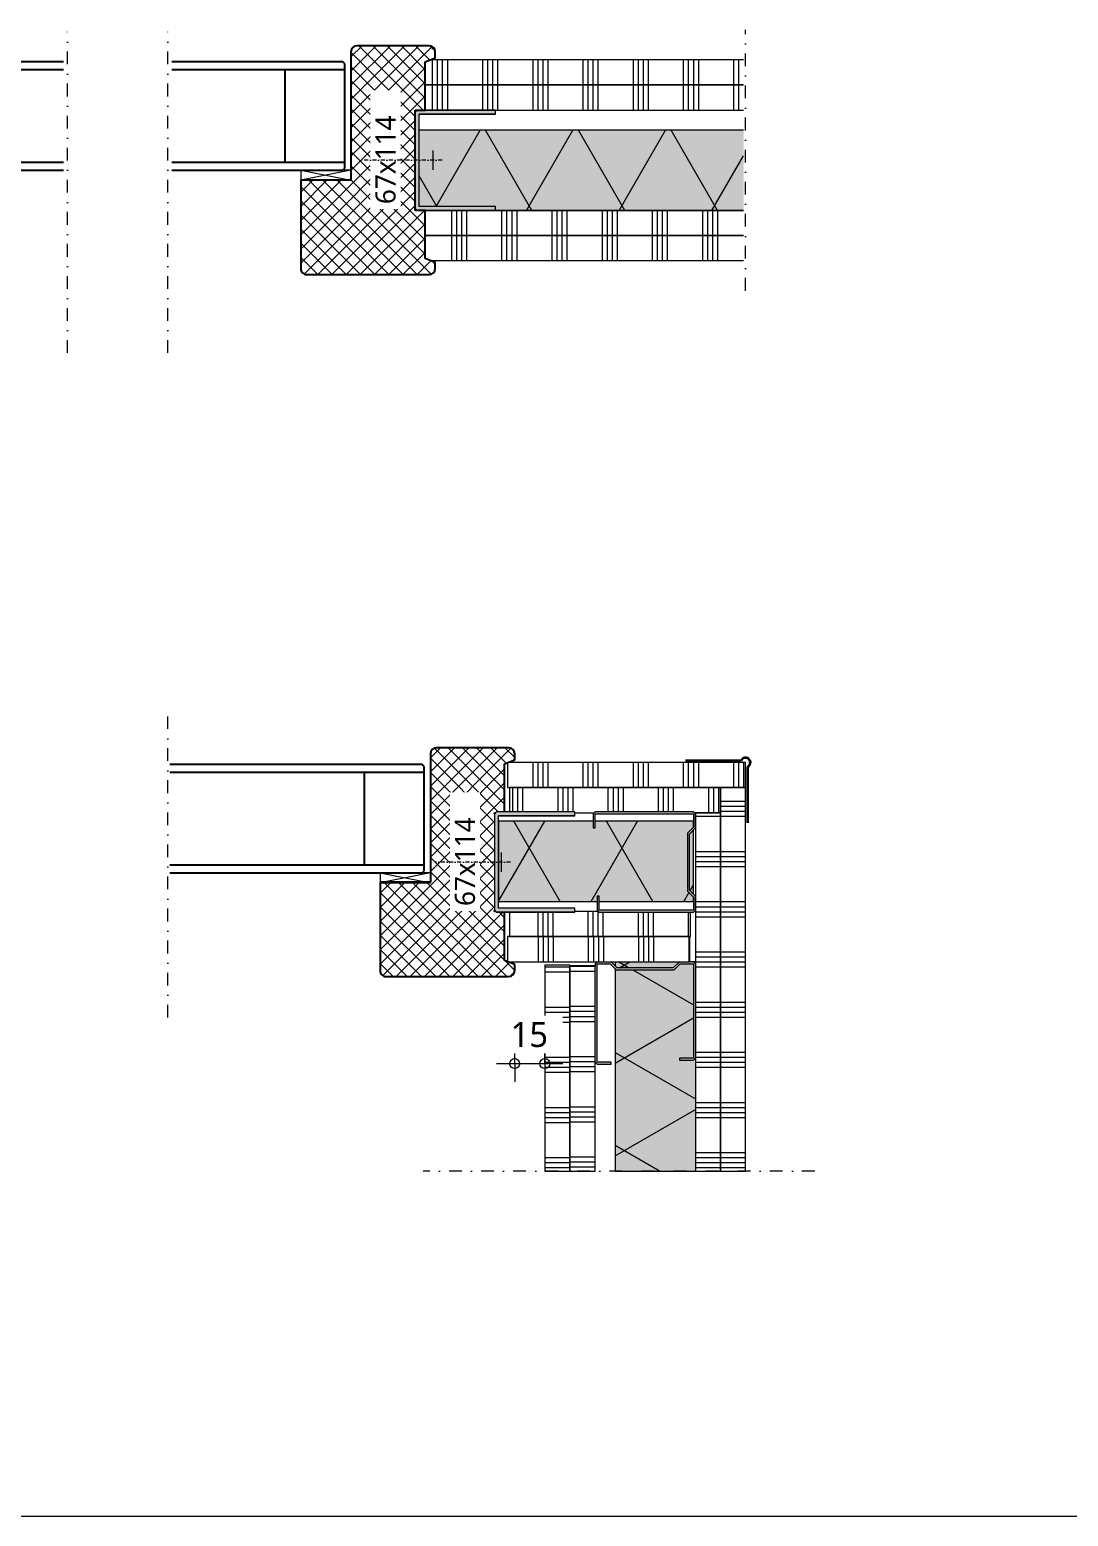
# Model space of a CAD drawing. Header units: millimetres. Extents: x -14863 to -6053, y 1430 to 7872.
# Drawn here: x -14336 to -13819, y 6307 to 7048 of the extents above; entities that cross this region are included whole.
import ezdxf

# ---------------------------------------------------------------- set-up
doc = ezdxf.new("R2010")
doc.units = ezdxf.units.MM
doc.linetypes.add('Dash dot', pattern=[15.875, 6.35, -4.7625, 0, -4.7625])
doc.linetypes.add('Streep-stip _ detail', pattern=[4, 2, -1, 0, -1])
for name, color, linetype, lineweight in [('A-ANNO-DIMS', 211, 'Continuous', 13), ('A-ANNO-DIMS-5', 211, 'Continuous', 13), ('A-ANNO-NOTE', 131, 'Continuous', 18), ('A-DETL', 90, 'Continuous', 18), ('A-DETL-GENF', 92, 'Continuous', 18)]:
    doc.layers.add(name, color=color, linetype=linetype, lineweight=lineweight)
doc.styles.add('Segoe UI', font='segoeui.ttf', dxfattribs={"height": 10})
doc.styles.add('Segoe UI_2', font='segoeui.ttf', dxfattribs={"height": 12.5})
doc.dimstyles.new('2_5_mm', dxfattribs={"dimscale": 304.8, "dimtxt": 13.092049, "dimasz": 0.016404, "dimexe": 0.029528, "dimexo": 0.0625, "dimgap": 0.014764, "dimtad": 1, "dimdec": 0, "dimzin": 0, "dimdsep": 46, "dimtxsty": 'Segoe UI_2', "dimblk1": 'DOTBLANK', "dimblk2": 'DOTBLANK', "dimsah": 1, "dimcen": 0.09, "dimdle": 0.029528, "dimazin": 0, "dimtfac": 1, "dimtdec": 4, "dimtix": 1, "dimtmove": 0, "dimatfit": 3, "dimfxl": 0.029528, "dimfxlon": 1, "dimtvp": 1, "dimtfill": 1, "dimtolj": 1, "dimtzin": 0, "dimarcsym": 2})
pattern_1 = [(300, (0, 0), (-34.641, -20), []), (240, (0, 0), (-34.641, 20), [])]

# ---------------------------------------------------------------- blocks, each defined once
blk = doc.blocks.new('42 isolatie - Type 1-3760394-32_1 Binnenkozijnen - hout')
at = {"layer": 'A-DETL-GENF'}
h = blk.add_hatch(color=256, dxfattribs=at)
h.paths.add_polyline_path([(104.53, -40.8), (104.53, -0.8), (48.28, -0.8), (49.28, -1.8), (49.28, -8.8), (48.28, -8.8), (48.28, -1.8), (1.28, -1.8), (1.28, -8.39), (4.28, -11.39), (4.28, -40.21), (3.69, -40.8), (49.28, -40.8)])
h.paths.add_polyline_path([(3.28, -11.8), (0.28, -8.8), (0.28, -40.8), (2.28, -40.8), (3.28, -39.8)])
h.paths.add_polyline_path([(1.28, -0.8), (0.28, -0.8), (0.28, -1.8)])
at = {"layer": 'A-DETL-GENF', "lineweight": 13}
h = blk.add_hatch(dxfattribs=at)
h.set_pattern_fill('FP_6', color=256, style=0, pattern_type=2)
h.set_pattern_definition(pattern_1)
h.paths.add_polyline_path([(104.53, -40.8), (104.53, -0.8), (48.28, -0.8), (49.28, -1.8), (49.28, -8.8), (48.28, -8.8), (48.28, -1.8), (1.28, -1.8), (1.28, -8.39), (4.28, -11.39), (4.28, -40.21), (3.69, -40.8), (49.28, -40.8)])
h.paths.add_polyline_path([(3.28, -11.8), (0.28, -8.8), (0.28, -40.8), (2.28, -40.8), (3.28, -39.8)])
h.paths.add_polyline_path([(1.28, -0.8), (0.28, -0.8), (0.28, -1.8)])
at = {"layer": 'A-DETL-GENF'}
for p, q in [((0.28, -0.8), (0.28, -1.8)), ((0.28, -0.8), (0.28, -1.8)), ((104.53, -40.8), (104.53, -0.8)), ((104.53, -40.8), (104.53, -0.8)), ((0.28, -40.8), (2.28, -40.8)), ((0.28, -40.8), (2.28, -40.8)), ((3.69, -40.8), (104.53, -40.8)), ((3.69, -40.8), (104.53, -40.8))]:
    blk.add_line(p, q, dxfattribs=at)
blk = doc.blocks.new('22 metalstud profiel - 50 mm vert-4394543-32_1 Binnenkozijnen - hout')
at = {"layer": 'A-DETL-GENF'}
blk.add_hatch(color=256, dxfattribs=at).paths.add_polyline_path([(-17, -51), (-17, -50), (-24, -50), (-24, -1), (-17.41, -1), (-14.41, -4), (14.41, -4), (17.41, -1), (24, -1), (24, -48), (17, -48), (17, -49), (24, -49), (25, -48), (25, -1), (24, 0), (17, 0), (14, -3), (-14, -3), (-17, 0), (-24, 0), (-25, -1), (-25, -50), (-24, -51)])
for p, q in [((-24, 0), (-25, -1)), ((-14, -3), (-17, 0)), ((17, 0), (14, -3)), ((24, 0), (22.3, 0)), ((25, -1), (24, 0)), ((-25, -1), (-25, -2.11)), ((-24, -50), (-24, -1)), ((-24, -1), (-17.41, -1)), ((-17.41, -1), (-14.41, -4)), ((-14.41, -4), (14.41, -4)), ((14, -3), (-14, -3)), ((14.41, -4), (17.41, -1)), ((17.41, -1), (24, -1)), ((24, -1), (24, -48)), ((-25, -50), (-24, -51)), ((-17, -50), (-24, -50)), ((-24, -51), (-17, -51)), ((-17, -51), (-17, -50)), ((24, -48), (17, -48)), ((17, -48), (17, -49)), ((17, -49), (24, -49)), ((24, -49), (25, -48))]:
    blk.add_line(p, q, dxfattribs=at)
blk = doc.blocks.new('42 isolatie - Type 1-3789785-32_1 Binnenkozijnen - hout')
at = {"layer": 'A-DETL-GENF'}
h = blk.add_hatch(color=256, dxfattribs=at)
h.paths.add_polyline_path([(97.28, 0.8), (97.28, 3.01), (94.28, 6.01), (94.28, 34.84), (97.28, 37.84), (97.28, 40.8), (48.28, 40.8), (48.28, 37.42), (47.28, 37.42), (47.28, 40.8), (0.28, 40.8), (0.28, 0.8), (49.28, 0.8), (49.28, 3.42), (50.28, 3.42), (50.28, 0.8), (96, 0.8)])
h.paths.add_polyline_path([(97.28, 4.42), (97.28, 36.42), (95.28, 34.42), (95.28, 6.42), (96, 5.71)])
at = {"layer": 'A-DETL-GENF', "lineweight": 13}
h = blk.add_hatch(dxfattribs=at)
h.set_pattern_fill('FP_7', color=256, style=0, pattern_type=2)
h.set_pattern_definition([(60, (0, 0), (-34.641, 20), []), (120, (0, 0), (-34.641, -20), [])])
h.paths.add_polyline_path([(97.28, 0.8), (97.28, 3.01), (94.28, 6.01), (94.28, 34.84), (97.28, 37.84), (97.28, 40.8), (48.28, 40.8), (48.28, 37.42), (47.28, 37.42), (47.28, 40.8), (0.28, 40.8), (0.28, 0.8), (49.28, 0.8), (49.28, 3.42), (50.28, 3.42), (50.28, 0.8), (96, 0.8)])
h.paths.add_polyline_path([(97.28, 4.42), (97.28, 36.42), (95.28, 34.42), (95.28, 6.42), (96, 5.71)])
at = {"layer": 'A-DETL-GENF'}
for p, q in [((47.28, 40.8), (0.28, 40.8)), ((0.28, 40.8), (0.28, 0.8)), ((47.28, 40.8), (0.28, 40.8)), ((97.28, 40.8), (48.28, 40.8)), ((97.28, 40.8), (48.28, 40.8)), ((97.28, 37.84), (97.28, 40.8)), ((97.28, 4.42), (97.28, 36.42)), ((97.28, 4.42), (97.28, 36.42)), ((0.28, 0.8), (49.28, 0.8)), ((0.28, 0.8), (49.28, 0.8)), ((50.28, 0.8), (97.28, 0.8)), ((50.28, 0.8), (97.28, 0.8)), ((97.28, 0.8), (97.28, 3.01))]:
    blk.add_line(p, q, dxfattribs=at)
blk = doc.blocks.new('42 isolatie - Type 1-3760393-32_1 Binnenkozijnen - hout')
at = {"layer": 'A-DETL-GENF'}
h = blk.add_hatch(color=256, dxfattribs=at)
h.paths.add_polyline_path([(1.28, -0.8), (1.28, -40.8), (162.82, -40.8), (162.82, -2.8), (124.82, -2.8), (124.82, -0.8), (27.56, -0.8)])
h.paths.add_polyline_path([(163.82, -0.8), (164.82, -1.8), (164.82, -0.8)])
at = {"layer": 'A-DETL-GENF', "lineweight": 13}
h = blk.add_hatch(dxfattribs=at)
h.set_pattern_fill('FP_6', color=256, style=0, pattern_type=2)
h.set_pattern_definition(pattern_1)
h.paths.add_polyline_path([(1.28, -0.8), (1.28, -40.8), (162.82, -40.8), (162.82, -2.8), (124.82, -2.8), (124.82, -0.8), (27.56, -0.8)])
h.paths.add_polyline_path([(163.82, -0.8), (164.82, -1.8), (164.82, -0.8)])
at = {"layer": 'A-DETL-GENF'}
for p, q in [((124.82, -0.8), (1.28, -0.8)), ((159.82, -0.8), (124.82, -0.8)), ((1.28, -40.8), (162.82, -40.8)), ((1.28, -40.8), (162.82, -40.8))]:
    blk.add_line(p, q, dxfattribs=at)
blk = doc.blocks.new('40  gipsplaat - D12_5-V11-32_1 Binnenkozijnen - hout')
at = {"layer": 'A-DETL-GENF', "lineweight": 13}
h = blk.add_hatch(dxfattribs=at)
h.set_pattern_fill('FP_29', color=256, style=0, pattern_type=2)
h.set_pattern_definition([(270, (-13989.558, 7007.66), (25, 1e-15), []), (270, (-13992.058, 7007.66), (25, 1e-15), []), (270, (-13994.558, 7007.66), (25, 1e-15), []), (270, (-13997.058, 7007.66), (25, 1e-15), [])])
h.paths.add_polyline_path([(159.54, 0), (1, 0), (1, -12.5), (159.54, -12.5)])
at = {"layer": 'A-DETL-GENF'}
for p, q in [((124.54, 0), (1, 0)), ((124.54, 0), (1, 0)), ((159.54, 0), (124.54, 0)), ((159.54, -12.5), (159.54, 0)), ((159.54, -12.5), (159.54, 0)), ((1, -12.5), (159.54, -12.5))]:
    blk.add_line(p, q, dxfattribs=at)
blk = doc.blocks.new('40  gipsplaat - D12_5-V12-32_1 Binnenkozijnen - hout')
at = {"layer": 'A-DETL-GENF', "lineweight": 13}
h = blk.add_hatch(dxfattribs=at)
h.set_pattern_fill('FP_30', color=256, style=0, pattern_type=2)
h.set_pattern_definition([(270, (-13989.558, 7020.16), (25, 1e-15), []), (270, (-13992.058, 7020.16), (25, 1e-15), []), (270, (-13994.558, 7020.16), (25, 1e-15), []), (270, (-13997.058, 7020.16), (25, 1e-15), [])])
h.paths.add_polyline_path([(159.54, 0), (1, 0), (1, -12.5), (157.04, -12.5), (159.54, -11.5)])
at = {"layer": 'A-DETL-GENF'}
for p, q in [((159.54, 0), (1, 0)), ((159.54, 0), (1, 0)), ((159.54, -11.5), (159.54, 0)), ((1, -12.5), (157.04, -12.5)), ((1, -12.5), (157.04, -12.5))]:
    blk.add_line(p, q, dxfattribs=at)
blk = doc.blocks.new('40  gipsplaat - D12_5-V13-32_1 Binnenkozijnen - hout')
at = {"layer": 'A-DETL-GENF', "lineweight": 13}
h = blk.add_hatch(dxfattribs=at)
h.set_pattern_fill('FP_31', color=256, style=0, pattern_type=2)
h.set_pattern_definition([(90, (14149.096, -6957.66), (-25, 1e-15), []), (90, (14151.596, -6957.66), (-25, 1e-15), []), (90, (14154.096, -6957.66), (-25, 1e-15), []), (90, (14156.596, -6957.66), (-25, 1e-15), [])])
h.paths.add_polyline_path([(158.54, -12.5), (158.54, 0), (0, 0), (0, -12.5), (132.26, -12.5)])
at = {"layer": 'A-DETL-GENF'}
for p, q in [((35, 0), (0, 0)), ((0, 0), (0, -12.5)), ((0, 0), (0, -12.5)), ((158.54, 0), (35, 0)), ((158.54, 0), (35, 0)), ((0, -12.5), (158.54, -12.5))]:
    blk.add_line(p, q, dxfattribs=at)
blk = doc.blocks.new('40  gipsplaat - D12_5-V14-32_1 Binnenkozijnen - hout')
at = {"layer": 'A-DETL-GENF', "lineweight": 13}
h = blk.add_hatch(dxfattribs=at)
h.set_pattern_fill('FP_32', color=256, style=0, pattern_type=2)
h.set_pattern_definition([(90, (14149.096, -6945.16), (-25, 1e-15), []), (90, (14151.596, -6945.16), (-25, 1e-15), []), (90, (14154.096, -6945.16), (-25, 1e-15), []), (90, (14156.596, -6945.16), (-25, 1e-15), [])])
h.paths.add_polyline_path([(158.54, -12.5), (158.54, 0), (0, 0), (0, -11.5), (2.5, -12.5), (132.26, -12.5)])
at = {"layer": 'A-DETL-GENF'}
for p, q in [((158.54, 0), (0, 0)), ((0, 0), (0, -11.5)), ((158.54, 0), (0, 0)), ((2.5, -12.5), (158.54, -12.5)), ((2.5, -12.5), (158.54, -12.5))]:
    blk.add_line(p, q, dxfattribs=at)
blk = doc.blocks.new('22 verzwaard metalstud profiel - 50 mm-2059639-32_1 Binnenkozijnen - hout')
at = {"layer": 'A-DETL-GENF'}
blk.add_hatch(color=256, dxfattribs=at).paths.add_polyline_path([(-25, -40), (-23, -40), (-23, -2), (23, -2), (23, -40), (25, -40), (25, -1), (24, 0), (-24, 0), (-25, -1), (-25, -5)])
for p, q in [((-24, 0), (-25, -1)), ((-25, -1), (-24, 0)), ((25, -1), (24, 0)), ((25, -1), (24, 0)), ((-25, -5), (-25, -40)), ((-25, -40), (-25, -5)), ((-23, -2), (23, -2)), ((-23, -40), (-23, -2)), ((-23, -40), (-23, -2)), ((-23, -2), (23, -2)), ((23, -2), (23, -40)), ((23, -40), (23, -2)), ((25, -40), (25, -5)), ((25, -40), (25, -5)), ((-25, -40), (-23, -40)), ((-25, -40), (-23, -40)), ((23, -40), (25, -40)), ((23, -40), (25, -40))]:
    blk.add_line(p, q, dxfattribs=at)
blk = doc.blocks.new('32 houten stijl var I - 67x114 _25sp_-1428635-32_1 Binnenkozijnen - hout')
at = {"layer": 'A-DETL-GENF', "lineweight": 13}
h = blk.add_hatch(dxfattribs=at)
h.set_pattern_fill('FP_33', color=256, style=0, pattern_type=2)
h.set_pattern_definition([(225, (-14134.096, 7039.661), (3.5355339, -3.5355339), []), (315, (-14134.096, 7039.661), (3.5355339, 3.5355339), [])])
h.paths.add_polyline_path([(25.43, 114), (3, 114), (2.22, 113.9), (1.5, 113.6), (0.88, 113.12), (0.4, 112.5), (0.1, 111.78), (0, 111), (0, 108), (5, 106), (5, 82), (10, 82), (10, 32), (5, 32), (5, 8), (0, 6), (0, 3), (0.1, 2.22), (0.4, 1.5), (0.88, 0.88), (1.5, 0.4), (2.22, 0.1), (3, 0), (39, 0), (39.78, 0.1), (40.5, 0.4), (41.12, 0.88), (41.6, 1.5), (41.9, 2.22), (42, 3), (42, 67), (67, 67), (67, 111), (66.9, 111.78), (66.6, 112.5), (66.12, 113.12), (65.5, 113.6), (64.78, 113.9), (64, 114)])
at = {"layer": 'A-DETL-GENF', "lineweight": 25}
for p, q in [((64, 114), (3, 114)), ((0, 111), (0, 108)), ((0, 108), (5, 106)), ((5, 106), (5, 82)), ((67, 67), (67, 111)), ((5, 82), (10, 82)), ((10, 82), (10, 32)), ((42, 3), (42, 67)), ((42, 67), (67, 67)), ((10, 32), (5, 32)), ((5, 32), (5, 8)), ((5, 8), (0, 6)), ((0, 6), (0, 3)), ((3, 0), (39, 0))]:
    blk.add_line(p, q, dxfattribs=at)
for centre, start, end in [((3, 111), 90, 180), ((64, 111), 360, 90), ((3, 3), 180, 270), ((39, 3), 270, 360)]:
    blk.add_arc(centre, 3, start, end, dxfattribs=at)
blk = doc.blocks.new('32 binnendeur-horizontaal - D 54 _sp25_-2392884-32_1 Binnenkozijnen - hout')
at = {"layer": 'A-DETL-GENF', "lineweight": 25}
for p, q in [((-952.26, 1052.46), (-953.26, 1051.46)), ((-953.26, 1051.46), (-953.26, 1048.46)), ((-824.47, 1052.46), (-952.26, 1052.46)), ((-685.26, 1052.46), (-770.47, 1052.46)), ((-684.26, 1051.46), (-685.26, 1052.46)), ((-684.26, 1048.46), (-684.26, 1051.46)), ((-923.26, 1048.46), (-953.26, 1048.46)), ((-953.26, 1048.46), (-953.26, 1002.46)), ((-824.47, 1048.46), (-953.26, 1048.46)), ((-923.26, 1002.46), (-923.26, 1048.46)), ((-684.26, 1048.46), (-770.47, 1048.46)), ((-714.26, 1048.46), (-714.26, 1002.46)), ((-684.26, 1048.46), (-714.26, 1048.46)), ((-684.26, 1002.46), (-684.26, 1048.46)), ((-953.26, 1002.46), (-953.26, 999.46)), ((-953.26, 1002.46), (-923.26, 1002.46)), ((-953.26, 1002.46), (-824.47, 1002.46)), ((-770.47, 1002.46), (-684.26, 1002.46)), ((-714.26, 1002.46), (-684.26, 1002.46)), ((-684.26, 999.46), (-684.26, 1002.46)), ((-953.26, 999.46), (-952.26, 998.46)), ((-952.26, 998.46), (-824.47, 998.46)), ((-770.47, 998.46), (-685.26, 998.46)), ((-685.26, 998.46), (-684.26, 999.46))]:
    blk.add_line(p, q, dxfattribs=at)
at = {"layer": 'A-DETL-GENF'}
for p, q in [((-956.26, 998.46), (-931.26, 998.46)), ((-956.26, 993.46), (-956.26, 998.46)), ((-956.26, 998.46), (-931.26, 993.46)), ((-931.26, 998.46), (-956.26, 993.46)), ((-931.26, 993.46), (-956.26, 993.46)), ((-931.26, 998.46), (-931.26, 993.46)), ((-706.26, 998.46), (-706.26, 993.46)), ((-681.26, 998.46), (-706.26, 998.46)), ((-681.26, 998.46), (-706.26, 993.46)), ((-706.26, 998.46), (-681.26, 993.46)), ((-706.26, 993.46), (-681.26, 993.46)), ((-681.26, 993.46), (-681.26, 998.46))]:
    blk.add_line(p, q, dxfattribs=at)
blk = doc.blocks.new('40  gipsplaat - D12_5-2957423-32_1 Binnenkozijnen - hout')
at = {"layer": 'A-DETL-GENF', "lineweight": 13}
h = blk.add_hatch(dxfattribs=at)
h.set_pattern_fill('FP_39', color=256, style=0, pattern_type=2)
h.set_pattern_definition([(270, (-14002.058, 6657.66), (25, 1e-15), []), (270, (-14004.558, 6657.66), (25, 1e-15), []), (270, (-14007.058, 6657.66), (25, 1e-15), []), (270, (-14009.558, 6657.66), (25, 1e-15), [])])
h.paths.add_polyline_path([(0, 0), (0, -12.5), (105, -12.5), (105, -0.38), (72.5, -0.38), (72.5, 0), (62.88, 0), (62.5, -0.38), (13.5, -0.38), (13.12, 0), (12.5, 0)])
at = {"layer": 'A-DETL-GENF'}
for p, q in [((12.5, 0), (0, 0)), ((0, 0), (0, -12.5)), ((0, 0), (0, -12.5)), ((13.12, 0), (12.5, 0)), ((13.12, 0), (12.5, 0)), ((72.5, 0), (62.88, 0)), ((72.5, 0), (62.88, 0)), ((105, -12.5), (105, -0.38)), ((105, -12.5), (105, -0.38)), ((0, -12.5), (105, -12.5))]:
    blk.add_line(p, q, dxfattribs=at)
blk = doc.blocks.new('40  gipsplaat - D12_5-2957424-32_1 Binnenkozijnen - hout')
at = {"layer": 'A-DETL-GENF', "lineweight": 13}
h = blk.add_hatch(dxfattribs=at)
h.set_pattern_fill('FP_40', color=256, style=0, pattern_type=2)
h.set_pattern_definition([(270, (-13989.558, 6670.16), (25, 1e-15), []), (270, (-13992.058, 6670.16), (25, 1e-15), []), (270, (-13994.558, 6670.16), (25, 1e-15), []), (270, (-13997.058, 6670.16), (25, 1e-15), [])])
h.paths.add_polyline_path([(103.63, 0), (0, 0), (0, -12.5), (118.58, -12.45), (118.58, 0)])
at = {"layer": 'A-DETL-GENF'}
for p, q in [((12.5, 0), (0, 0)), ((0, 0), (0, -12.5)), ((0, 0), (0, -12.5)), ((118.58, 0), (12.5, 0)), ((118.58, 0), (12.5, 0)), ((118.58, -12.45), (118.58, 0)), ((118.58, -12.45), (118.58, 0)), ((0, -12.5), (118.44, -12.5)), ((0, -12.5), (118.44, -12.5))]:
    blk.add_line(p, q, dxfattribs=at)
blk = doc.blocks.new('40  gipsplaat - D12_5-2957425-32_1 Binnenkozijnen - hout')
at = {"layer": 'A-DETL-GENF', "lineweight": 13}
h = blk.add_hatch(dxfattribs=at)
h.set_pattern_fill('FP_41', color=256, style=0, pattern_type=2)
h.set_pattern_definition([(90, (6571.3, 14054.558), (-25, 1e-15), []), (90, (6568.8, 14054.558), (-25, 1e-15), []), (90, (6566.3, 14054.558), (-25, 1e-15), []), (90, (6563.8, 14054.558), (-25, 1e-15), [])])
h.paths.add_polyline_path([(102.14, -12.5), (102.14, 0), (0, 0), (0, -12.5), (22.29, -12.5)])
at = {"layer": 'A-DETL-GENF'}
for p, q in [((102.14, 0), (0, 0)), ((0, 0), (0, -12.5)), ((102.14, 0), (0, 0)), ((0, 0), (0, -12.5)), ((102.14, -12.5), (102.14, 0)), ((102.14, -12.5), (102.14, 0)), ((0, -12.5), (102.14, -12.5))]:
    blk.add_line(p, q, dxfattribs=at)
blk = doc.blocks.new('40  gipsplaat - D12_5-2957426-32_1 Binnenkozijnen - hout')
at = {"layer": 'A-DETL-GENF', "lineweight": 13}
h = blk.add_hatch(dxfattribs=at)
h.set_pattern_fill('FP_42', color=256, style=0, pattern_type=2)
h.set_pattern_definition([(90, (6571.66, 14067.058), (-25, 1e-15), []), (90, (6569.16, 14067.058), (-25, 1e-15), []), (90, (6566.66, 14067.058), (-25, 1e-15), []), (90, (6564.16, 14067.058), (-25, 1e-15), [])])
h.paths.add_polyline_path([(102.49, -12.5), (102.49, 0), (0, 0), (0, -12.5), (22.65, -12.5)])
at = {"layer": 'A-DETL-GENF'}
for p, q in [((102.49, 0), (0, 0)), ((0, 0), (0, -12.5)), ((102.49, 0), (0, 0)), ((0, 0), (0, -12.5)), ((102.49, -12.5), (102.49, 0)), ((102.49, -12.5), (102.49, 0)), ((0, -12.5), (102.49, -12.5)), ((0, -12.5), (102.49, -12.5))]:
    blk.add_line(p, q, dxfattribs=at)
blk = doc.blocks.new('40  gipsplaat - D12_5-2957427-32_1 Binnenkozijnen - hout')
at = {"layer": 'A-DETL-GENF', "lineweight": 13}
h = blk.add_hatch(dxfattribs=at)
h.set_pattern_fill('FP_43', color=256, style=0, pattern_type=2)
h.set_pattern_definition([(270, (-6469.166, -14004.558), (25, 1e-15), []), (270, (-6466.666, -14004.558), (25, 1e-15), []), (270, (-6464.166, -14004.558), (25, 1e-15), []), (270, (-6461.666, -14004.558), (25, 1e-15), [])])
h.paths.add_polyline_path([(0, 0), (0, -12.5), (178.5, -12.5), (178.5, 0), (79.85, 0)])
at = {"layer": 'A-DETL-GENF'}
for p, q in [((129.87, 0), (0, 0)), ((0, 0), (0, -12.5)), ((129.87, 0), (0, 0)), ((0, 0), (0, -12.5)), ((136.87, 0), (129.87, 0)), ((170.87, 0), (136.87, 0)), ((170.87, 0), (136.87, 0)), ((177.87, 0), (170.87, 0)), ((178.5, 0), (177.87, 0)), ((178.5, 0), (177.87, 0)), ((178.5, -12.5), (178.5, 0)), ((178.5, -12.5), (178.5, 0)), ((0, -12.5), (178.5, -12.5))]:
    blk.add_line(p, q, dxfattribs=at)
blk = doc.blocks.new('40  gipsplaat - D12_5-2957428-32_1 Binnenkozijnen - hout')
at = {"layer": 'A-DETL-GENF', "lineweight": 13}
h = blk.add_hatch(dxfattribs=at)
h.set_pattern_fill('FP_44', color=256, style=0, pattern_type=2)
h.set_pattern_definition([(270, (-6469.166, -13992.058), (25, 1e-15), []), (270, (-6466.666, -13992.058), (25, 1e-15), []), (270, (-6464.166, -13992.058), (25, 1e-15), []), (270, (-6461.666, -13992.058), (25, 1e-15), [])])
h.paths.add_polyline_path([(0, -12.5), (191, -12.5), (191, 0), (0, 0)])
at = {"layer": 'A-DETL-GENF'}
for p, q in [((191, 0), (0, 0)), ((0, 0), (0, -12.5)), ((191, 0), (0, 0)), ((0, 0), (0, -12.5)), ((191, -12.5), (191, 0)), ((191, -12.5), (191, 0)), ((0, -12.5), (191, -12.5)), ((0, -12.5), (191, -12.5))]:
    blk.add_line(p, q, dxfattribs=at)
blk = doc.blocks.new('32 houten stijl var I - 67x114 _25sp_-4926333-32_1 Binnenkozijnen - hout')
at = {"layer": 'A-DETL-GENF', "lineweight": 13}
h = blk.add_hatch(dxfattribs=at)
h.set_pattern_fill('FP_51', color=256, style=0, pattern_type=2)
h.set_pattern_definition([(225, (-14094.558, 6690.038), (3.5355339, -3.5355339), []), (315, (-14094.558, 6690.038), (3.5355339, 3.5355339), [])])
h.paths.add_polyline_path([(3, 114), (2.22, 113.9), (1.5, 113.6), (0.88, 113.12), (0.4, 112.5), (0.1, 111.78), (0, 111), (0, 108), (5, 106), (5, 82), (9, 82), (9.38, 81.62), (10, 81.62), (10, 32.38), (9.38, 32.38), (9, 32), (5, 32), (5, 8), (0, 6), (0, 3), (0.1, 2.22), (0.4, 1.5), (0.88, 0.88), (1.5, 0.4), (2.22, 0.1), (3, 0), (39, 0), (39.78, 0.1), (40.5, 0.4), (41.12, 0.88), (41.6, 1.5), (41.9, 2.22), (42, 3), (42, 67), (67, 67), (67, 111), (66.9, 111.78), (66.6, 112.5), (66.12, 113.12), (65.5, 113.6), (64.78, 113.9), (64, 114), (3.58, 114)])
at = {"layer": 'A-DETL-GENF', "lineweight": 25}
for p, q in [((64, 114), (3, 114)), ((0, 111), (0, 108)), ((0, 108), (3.44, 106.62)), ((3.58, 106.57), (5, 106)), ((5, 106), (5, 82)), ((67, 67), (67, 111)), ((9.38, 81.62), (10, 81.62)), ((10, 81.62), (10, 81)), ((42, 3), (42, 67)), ((42, 67), (67, 67)), ((5, 32), (5, 8)), ((10, 32.38), (9.38, 32.38)), ((10, 33), (10, 32.38)), ((5, 8), (0, 6)), ((0, 6), (0, 3)), ((3, 0), (39, 0))]:
    blk.add_line(p, q, dxfattribs=at)
for centre, start, end in [((3, 111), 90, 180), ((64, 111), 360, 90), ((3, 3), 180, 270), ((39, 3), 270, 360)]:
    blk.add_arc(centre, 3, start, end, dxfattribs=at)
blk = doc.blocks.new('32 binnendeur-horizontaal - D 54 _sp25_-2392890-32_1 Binnenkozijnen - hout')
at = {"layer": 'A-DETL-GENF', "lineweight": 25}
for p, q in [((-780.26, 1052.46), (-906.01, 1052.46)), ((-779.26, 1051.46), (-780.26, 1052.46)), ((-779.26, 1048.46), (-779.26, 1051.46)), ((-779.26, 1048.46), (-906.01, 1048.46)), ((-809.26, 1048.46), (-809.26, 1002.46)), ((-779.26, 1048.46), (-809.26, 1048.46)), ((-779.26, 1002.46), (-779.26, 1048.46)), ((-906.01, 1002.46), (-779.26, 1002.46)), ((-809.26, 1002.46), (-779.26, 1002.46)), ((-779.26, 999.46), (-779.26, 1002.46)), ((-906.01, 998.46), (-780.26, 998.46)), ((-780.26, 998.46), (-779.26, 999.46))]:
    blk.add_line(p, q, dxfattribs=at)
at = {"layer": 'A-DETL-GENF'}
for p, q in [((-801.26, 998.46), (-801.26, 993.46)), ((-776.26, 998.46), (-801.26, 998.46)), ((-776.26, 998.46), (-801.26, 993.46)), ((-801.26, 998.46), (-776.26, 993.46)), ((-801.26, 993.46), (-776.26, 993.46)), ((-776.26, 993.46), (-776.26, 998.46))]:
    blk.add_line(p, q, dxfattribs=at)
blk = doc.blocks.new('42 hoekprofiel droogbouw - type 1078-1546529-32_1 Binnenkozijnen - hout')
at = {"layer": 'A-DETL-GENF', "lineweight": 35}
for p, q in [((-30, 1), (-2.14, 1)), ((1, -2.14), (1, -30))]:
    blk.add_line(p, q, dxfattribs=at)
blk.add_arc((0, 0), 2.37, 295, 155, dxfattribs=at)
blk = doc.blocks.new('40  gipsplaat - D12_5-2957458-32_1 Binnenkozijnen - hout')
at = {"layer": 'A-DETL-GENF', "lineweight": 13}
h = blk.add_hatch(dxfattribs=at)
h.set_pattern_fill('FP_130', color=256, style=0, pattern_type=2)
h.set_pattern_definition([(270, (-14017.058, 6608.414), (25, 1e-15), []), (270, (-14019.558, 6608.414), (25, 1e-15), []), (270, (-14022.058, 6608.414), (25, 1e-15), []), (270, (-14024.558, 6608.414), (25, 1e-15), [])])
h.paths.add_polyline_path([(0, 12.5), (0, 0.38), (45.5, 0.38), (45.88, 0), (57.5, 0), (57.5, 0.38), (90, 0.38), (90, 12.5), (0.2, 12.5)])
at = {"layer": 'A-DETL-GENF'}
for p, q in [((0.2, 12.5), (0, 12.5)), ((0, 12.5), (0, 0.38)), ((0.2, 12.5), (0, 12.5)), ((0, 12.5), (0, 0.38)), ((90, 12.5), (0.2, 12.5)), ((90, 0.38), (90, 12.5)), ((90, 0.38), (90, 12.5)), ((45.88, 0), (57.5, 0)), ((45.88, 0), (57.5, 0))]:
    blk.add_line(p, q, dxfattribs=at)
blk = doc.blocks.new('40  gipsplaat - D12_5-2957459-32_1 Binnenkozijnen - hout')
at = {"layer": 'A-DETL-GENF', "lineweight": 13}
h = blk.add_hatch(dxfattribs=at)
h.set_pattern_fill('FP_131', color=256, style=0, pattern_type=2)
h.set_pattern_definition([(270, (-14017.263, 6595.914), (25, 1e-15), []), (270, (-14019.763, 6595.914), (25, 1e-15), []), (270, (-14022.263, 6595.914), (25, 1e-15), []), (270, (-14024.763, 6595.914), (25, 1e-15), [])])
h.paths.add_polyline_path([(0, 12.5), (0, 0), (90.87, 0), (90.87, 12.5), (37.75, 12.5)])
at = {"layer": 'A-DETL-GENF'}
for p, q in [((90.87, 12.5), (0, 12.5)), ((0, 12.5), (0, 0)), ((90.87, 12.5), (0, 12.5)), ((0, 12.5), (0, 0)), ((90.87, 0), (90.87, 12.5)), ((90.87, 0), (90.87, 12.5)), ((0, 0), (90.87, 0)), ((0, 0), (90.87, 0))]:
    blk.add_line(p, q, dxfattribs=at)
blk = doc.blocks.new('00 Afbreeklijn 0 s l - Type 1-2293167-32_1 Binnenkozijnen - hout')
at = {"layer": 'A-DETL-GENF', "linetype": 'Dash dot'}
blk.add_line((115, 0), (-15, 0), dxfattribs=at)
blk = doc.blocks.new('22 verzwaard metalstud profiel - 50 mm-V54-32_1 Binnenkozijnen - hout')
at = {"layer": 'A-DETL-GENF'}
blk.add_hatch(color=256, dxfattribs=at).paths.add_polyline_path([(-25, -22.99), (-25, -40), (-23, -40), (-23, -2), (23, -2), (23, -40), (25, -40), (25, -1), (24, 0), (-24, 0), (-25, -1)])
for p, q in [((-24, 0), (-25, -1)), ((-25, -1), (-24, 0)), ((24, 0), (-24, 0)), ((24, 0), (-24, 0)), ((25, -1), (24, 0)), ((25, -1), (24, 0)), ((-25, -1), (-25, -40)), ((-25, -40), (-25, -1)), ((-23, -2), (23, -2)), ((-23, -40), (-23, -2)), ((-23, -40), (-23, -2)), ((-23, -2), (23, -2)), ((23, -2), (23, -40)), ((23, -40), (23, -2)), ((25, -40), (25, -1)), ((25, -40), (25, -1)), ((-25, -40), (-23, -40)), ((-25, -40), (-23, -40)), ((23, -40), (25, -40)), ((23, -40), (25, -40))]:
    blk.add_line(p, q, dxfattribs=at)
blk = doc.blocks.new('22 metalstud profiel - 50 mm vert-V55-32_1 Binnenkozijnen - hout')
at = {"layer": 'A-DETL-GENF'}
blk.add_hatch(color=256, dxfattribs=at).paths.add_polyline_path([(25, -1), (24, 0), (17, 0), (14, -3), (-14, -3), (-17, 0), (-24, 0), (-25, -1), (-25, -50), (-24, -51), (-17, -51), (-17, -50), (-24, -50), (-24, -1), (-17.41, -1), (-14.41, -4), (14.41, -4), (17.41, -1), (24, -1), (24, -48), (17, -48), (17, -49), (24, -49), (25, -48), (25, -2.28)])
for p, q in [((-24, 0), (-25, -1)), ((-17, 0), (-24, 0)), ((-14, -3), (-17, 0)), ((17, 0), (14, -3)), ((24, 0), (17, 0)), ((25, -1), (24, 0)), ((-25, -1), (-25, -50)), ((-24, -50), (-24, -1)), ((-24, -1), (-17.41, -1)), ((-17.41, -1), (-14.41, -4)), ((-14.41, -4), (14.41, -4)), ((14, -3), (-14, -3)), ((14.41, -4), (17.41, -1)), ((17.41, -1), (24, -1)), ((24, -1), (24, -48)), ((25, -48), (25, -1)), ((-25, -50), (-24, -51)), ((-17, -50), (-24, -50)), ((-24, -51), (-17, -51)), ((-17, -51), (-17, -50)), ((24, -48), (17, -48)), ((17, -48), (17, -49)), ((17, -49), (24, -49)), ((24, -49), (25, -48))]:
    blk.add_line(p, q, dxfattribs=at)
blk = doc.blocks.new('00 schroef-lijn s l - 00 g schroef-lijn s l-2298195-32_1 Binnenkozijnen - hout')
at = {"layer": 'A-DETL-GENF', "linetype": 'Streep-stip _ detail', "lineweight": 13}
blk.add_line((-6, 0), (35, 0), dxfattribs=at)
at = {"layer": 'A-DETL-GENF'}
blk.add_line((-1.5, 4.78), (-1.5, -4.78), dxfattribs=at)
blk = doc.blocks.new('00 schroef-lijn s l - 00 g schroef-lijn s l-2298215-32_1 Binnenkozijnen - hout')
at = {"layer": 'A-DETL-GENF', "linetype": 'Streep-stip _ detail', "lineweight": 13}
blk.add_line((-6, 0), (32, 0), dxfattribs=at)
at = {"layer": 'A-DETL-GENF'}
blk.add_line((-1.5, 4.78), (-1.5, -4.78), dxfattribs=at)
blk = doc.blocks.new('00 afbreeklijn 1 s l - Type 1-2314049-32_1 Binnenkozijnen - hout')
at = {"layer": 'A-DETL-GENF', "linetype": 'Dash dot'}
blk.add_line((135, 0), (-15, 0), dxfattribs=at)
blk = doc.blocks.new('00 afbreeklijn 2 s l - breed 50-2322821-32_1 Binnenkozijnen - hout')
at = {"layer": 'A-DETL-GENF', "linetype": 'Dash dot'}
for p, q in [((145, 0), (-15, 0)), ((145, -50), (-15, -50))]:
    blk.add_line(p, q, dxfattribs=at)
blk = doc.blocks.new('DIMBLOCK47-32_1 Binnenkozijnen - hout')
at = {"layer": 'A-ANNO-DIMS-5'}
for p, q in [((-14094.56, 6532.67), (-14094.56, 6541.67)), ((-14079.56, 6532.67), (-14079.56, 6541.67)), ((-14103.56, 6532.67), (-14070.56, 6532.67)), ((-14094.56, 6532.67), (-14094.56, 6523.67)), ((-14079.56, 6532.67), (-14079.56, 6523.67))]:
    blk.add_line(p, q, dxfattribs=at)
for centre in [(-14094.56, 6532.67), (-14079.56, 6532.67)]:
    blk.add_circle(centre, 2.5, dxfattribs=at)
at = {"layer": 'A-ANNO-DIMS-5', "color": 0, "insert": (-14096.58, 6553.48), "char_height": 12.5, "width": 22.8516, "attachment_point": 1, "line_spacing_factor": 1.142579, "style": 'Segoe UI_2', "bg_fill": 3, "box_fill_scale": 1.25, "bg_fill_color": 9, "bg_fill_true_color": 13158600, "bg_fill_transparency": 0}
blk.add_mtext('15', dxfattribs=at)
blk = doc.blocks.new('_DotBlank')
at = {"color": 0, "linetype": 'ByBlock', "lineweight": -2}
blk.add_line((-0.5, 0), (-1, 0), dxfattribs=at)
blk.add_circle((0, 0), 0.5, dxfattribs=at)

msp = doc.modelspace()

# ---------------------------------------------------------------- linework, layer by layer
at = {"layer": 'A-DETL', "linetype": 'Dash dot'}
msp.add_line((-13945.18, 6479.17), (-14140.18, 6479.17), dxfattribs=at)
at = {"layer": 'A-DETL'}
msp.add_line((-14803.17, 6307.2), (-12803.17, 6307.2), dxfattribs=at)

# ---------------------------------------------------------------- block references
at = {"layer": 'A-DETL-GENF', "linetype": 'Dash dot', "rotation": 270}
for name, p in [('00 afbreeklijn 2 s l - breed 50-2322821-32_1 Binnenkozijnen - hout', (-14267.3, 7031.66)), ('00 Afbreeklijn 0 s l - Type 1-2293167-32_1 Binnenkozijnen - hout', (-13979.56, 7032.66)), ('00 afbreeklijn 1 s l - Type 1-2314049-32_1 Binnenkozijnen - hout', (-14267.3, 6690.62))]:
    msp.add_blockref(name, p, dxfattribs=at)
at = {"layer": 'A-DETL-GENF', "lineweight": 25, "rotation": 180}
for name, p in [('32 houten stijl var I - 67x114 _25sp_-1428635-32_1 Binnenkozijnen - hout', (-14134.1, 7039.66)), ('32 houten stijl var I - 67x114 _25sp_-4926333-32_1 Binnenkozijnen - hout', (-14094.56, 6690.04))]:
    msp.add_blockref(name, p, dxfattribs=at)
at = {"layer": 'A-DETL-GENF'}
for name, p in [('32 binnendeur-horizontaal - D 54 _sp25_-2392884-32_1 Binnenkozijnen - hout', (-13494.83, 5979.2)), ('40  gipsplaat - D12_5-V13-32_1 Binnenkozijnen - hout', (-14139.1, 6957.66)), ('40  gipsplaat - D12_5-V14-32_1 Binnenkozijnen - hout', (-14139.1, 6945.16)), ('32 binnendeur-horizontaal - D 54 _sp25_-2392890-32_1 Binnenkozijnen - hout', (-13360.3, 5629.2)), ('42 isolatie - Type 1-3789785-32_1 Binnenkozijnen - hout', (-14102.84, 6612.61)), ('22 metalstud profiel - 50 mm vert-4394543-32_1 Binnenkozijnen - hout', (-14029.56, 6583.41))]:
    msp.add_blockref(name, p, dxfattribs=at)
for name, p, rotation in [('40  gipsplaat - D12_5-V12-32_1 Binnenkozijnen - hout', (-13979.56, 7020.16), 180), ('40  gipsplaat - D12_5-V11-32_1 Binnenkozijnen - hout', (-13979.56, 7007.66), 180), ('22 verzwaard metalstud profiel - 50 mm-2059639-32_1 Binnenkozijnen - hout', (-14144.1, 6982.66), 89.99999999999999), ('42 isolatie - Type 1-3760393-32_1 Binnenkozijnen - hout', (-13979.28, 6956.86), 180), ('40  gipsplaat - D12_5-2957424-32_1 Binnenkozijnen - hout', (-13979.56, 6670.16), 180), ('40  gipsplaat - D12_5-2957423-32_1 Binnenkozijnen - hout', (-13992.06, 6657.66), 180), ('40  gipsplaat - D12_5-2957428-32_1 Binnenkozijnen - hout', (-13992.06, 6479.17), 89.99999999999952), ('22 verzwaard metalstud profiel - 50 mm-V54-32_1 Binnenkozijnen - hout', (-14104.56, 6633.04), 89.99999999999989), ('22 metalstud profiel - 50 mm vert-V55-32_1 Binnenkozijnen - hout', (-14004.56, 6633.04), 269.9999999999995), ('40  gipsplaat - D12_5-2957427-32_1 Binnenkozijnen - hout', (-14004.56, 6479.17), 89.99999999999966), ('40  gipsplaat - D12_5-2957458-32_1 Binnenkozijnen - hout', (-14007.06, 6608.41), 180), ('40  gipsplaat - D12_5-2957459-32_1 Binnenkozijnen - hout', (-14007.26, 6595.91), 180), ('42 isolatie - Type 1-3760394-32_1 Binnenkozijnen - hout', (-14003.76, 6583.69), 269.9999999999994), ('40  gipsplaat - D12_5-2957426-32_1 Binnenkozijnen - hout', (-14067.06, 6581.66), 269.9999999999997), ('40  gipsplaat - D12_5-2957425-32_1 Binnenkozijnen - hout', (-14054.56, 6581.3), 269.9999999999997)]:
    msp.add_blockref(name, p, dxfattribs=dict(at, rotation=rotation))
at = {"layer": 'A-DETL-GENF', "lineweight": 35}
msp.add_blockref('42 hoekprofiel droogbouw - type 1078-1546529-32_1 Binnenkozijnen - hout', (-13979.56, 6682.66), dxfattribs=at)

# ---------------------------------------------------------------- next in the draw order: texts
at = {"layer": 'A-ANNO-NOTE', "lineweight": 13, "char_height": 10, "width": 54.1139, "attachment_point": 1, "rotation": 90, "style": 'Segoe UI', "bg_fill": 3, "box_fill_scale": 1.25, "bg_fill_color": 9, "bg_fill_true_color": 13158600, "bg_fill_transparency": 0}
for insert in [(-14163.88, 6960.79), (-14124.34, 6611.17)]:
    msp.add_mtext('67x114', dxfattribs=dict(at, insert=insert))

# ---------------------------------------------------------------- next in the draw order: dimensions: what is measured, and where the dimension line sits
at = {"layer": 'A-ANNO-DIMS'}
dim = msp.add_linear_dim(base=(-14079.56, 6532.67), p1=(-14094.56, 6541.67), p2=(-14079.56, 6541.67), dimstyle='2_5_mm', override={"dimpost": '<>', "dimfxl": 15}, dxfattribs=at)
dim.commit()
dim.dimension.update_dxf_attribs({"geometry": 'DIMBLOCK47-32_1 Binnenkozijnen - hout', "text_midpoint": (-14087.06, 6543.67)})

# ---------------------------------------------------------------- next in the draw order: block references
at = {"layer": 'A-DETL-GENF', "rotation": 180}
for name, p in [('00 schroef-lijn s l - 00 g schroef-lijn s l-2298195-32_1 Binnenkozijnen - hout', (-14136.59, 6982.66)), ('00 schroef-lijn s l - 00 g schroef-lijn s l-2298215-32_1 Binnenkozijnen - hout', (-14102.56, 6633.04))]:
    msp.add_blockref(name, p, dxfattribs=at)

doc.saveas('drawing.dxf')
